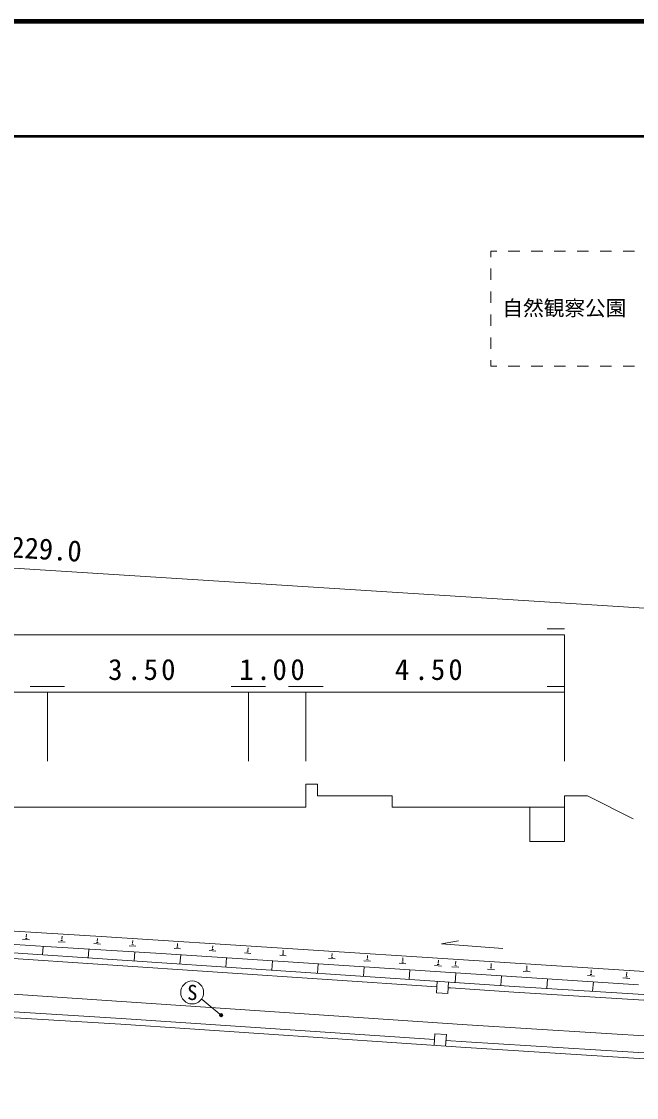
# Model space of a CAD drawing. Units: millimetres, scale not verified. Extents: x 40000 to 680000, y 20000 to 380000.
# Drawn here: x 452637 to 506238, y 286247 to 380000 of the extents above; entities that cross this region are included whole.
import ezdxf
from ezdxf.enums import TextEntityAlignment as Align

# ---------------------------------------------------------------- set-up
doc = ezdxf.new("R2010")
doc.units = ezdxf.units.MM
doc.header["$LTSCALE"] = 1000
for name, color, linetype, lineweight in [('M-BGD', 7, 'Continuous', 13), ('M-STR-HTXT', 7, 'Continuous', 13), ('M-STR-STRC', 7, 'Continuous', 13), ('M-TTL', 2, 'Continuous', 140), ('M-TTL-LINE', 7, 'Continuous', 50)]:
    doc.layers.add(name, color=color, linetype=linetype, lineweight=lineweight)
doc.styles.add('ＭＳ ゴシック', font='')
doc.styles.get('ＭＳ ゴシック').set_extended_font_data('MS Gothic')

msp = doc.modelspace()

# ---------------------------------------------------------------- linework, layer by layer
at = {"layer": 'M-BGD'}
for p, q in [((477423, 311548), (477423, 313541)), ((477423, 313541), (478424, 313541)), ((478424, 313541), (478424, 313040)), ((478424, 313040), (478424, 312540)), ((478424, 312540), (479926, 312540)), ((479926, 312540), (484933, 312540)), ((484933, 312540), (484933, 311539)), ((499953, 311541), (499953, 312542)), ((499953, 312542), (501955, 312542)), ((501955, 312542), (505961, 310540)), ((436119, 311543), (477423, 311548)), ((499953, 311541), (484933, 311539)), ((496949, 308547), (496949, 311551)), ((499953, 311541), (499953, 308547)), ((499953, 308547), (496949, 308547)), ((459571, 300271), (349146, 307127)), ((452973, 300110), (453123, 300100)), ((453033, 300231), (453073, 300221)), ((453053, 300231), (453063, 300491)), ((456137, 300051), (456167, 300041)), ((456147, 300041), (456167, 300301)), ((459241, 299861), (459251, 300101)), ((569195, 293225), (459571, 300271)), ((495589, 295920), (447626, 299148)), ((454765, 299390), (451150, 299630)), ((452732, 300000), (453343, 299970)), ((454515, 299410), (454465, 298669)), ((464798, 298790), (454765, 299390)), ((455836, 299820), (456437, 299790)), ((456067, 299931), (456217, 299921)), ((458510, 299140), (458460, 298399)), ((458930, 299650), (459521, 299610)), ((459161, 299751), (459311, 299741)), ((459221, 299861), (459261, 299861)), ((462025, 299471), (462595, 299431)), ((462245, 299571), (462385, 299561)), ((462305, 299681), (462345, 299681)), ((462325, 299681), (462335, 299911)), ((465930, 299241), (466500, 299201)), ((466150, 299341), (466290, 299331)), ((466210, 299451), (466250, 299451)), ((466230, 299451), (466240, 299661)), ((469214, 299141), (469364, 299131)), ((469274, 299251), (469314, 299251)), ((469294, 299251), (469314, 299471)), ((472368, 299051), (472378, 299272)), ((475442, 298851), (475452, 299082)), ((489240, 299634), (490722, 299905)), ((489240, 299634), (494587, 299214)), ((488830, 295879), (447596, 298648)), ((462505, 298940), (462455, 298149)), ((464798, 298790), (506413, 296071)), ((466510, 298680), (466450, 297879)), ((468994, 299041), (469564, 299001)), ((470506, 298420), (470446, 297609)), ((472068, 298841), (472638, 298801)), ((472288, 298941), (472428, 298931)), ((472348, 299051), (472388, 299051)), ((474501, 298160), (474441, 297339)), ((475142, 298641), (475713, 298601)), ((475362, 298741), (475502, 298731)), ((475422, 298851), (475462, 298851)), ((479387, 298361), (479968, 298321)), ((479618, 298461), (479758, 298451)), ((479678, 298572), (479718, 298572)), ((479698, 298572), (479708, 298802)), ((482471, 298151), (483052, 298111)), ((482692, 298261), (482842, 298251)), ((482762, 298372), (482792, 298372)), ((482782, 298372), (482792, 298612)), ((485846, 298162), (485886, 298162)), ((485866, 298162), (485886, 298412)), ((488960, 297952), (488980, 298212)), ((478496, 297900), (478436, 297079)), ((482491, 297631), (482442, 296810)), ((485555, 297941), (486146, 297901)), ((485786, 298052), (485936, 298042)), ((486487, 297371), (486437, 296540)), ((488640, 297741), (489240, 297701)), ((488880, 297842), (489030, 297832)), ((488940, 297962), (488980, 297952)), ((490152, 297642), (490752, 297602)), ((490392, 297742), (490542, 297732)), ((490452, 297862), (490492, 297852)), ((490472, 297862), (490492, 298122)), ((493256, 297432), (493856, 297392)), ((493486, 297542), (493636, 297532)), ((493556, 297652), (493586, 297652)), ((493566, 297652), (493586, 297922)), ((496350, 297232), (496960, 297192)), ((496590, 297342), (496740, 297332)), ((496650, 297452), (496690, 297452)), ((496670, 297452), (496690, 297722)), ((502277, 297092), (502297, 297363)), ((400294, 296389), (461304, 292622)), ((400324, 296890), (461334, 293122)), ((488860, 296380), (488800, 295378)), ((489801, 295308), (489861, 296310)), ((490482, 297071), (490432, 296240)), ((494477, 296821), (494427, 296000)), ((498483, 296571), (498423, 295750)), ((501957, 296862), (502568, 296822)), ((502187, 296972), (502348, 296962)), ((502257, 297092), (502297, 297082)), ((502478, 296321), (502418, 295500)), ((505061, 296662), (505672, 296622)), ((505301, 296772), (505452, 296762)), ((505361, 296882), (505402, 296882)), ((505382, 296882), (505402, 297163)), ((491484, 292585), (448918, 295444)), ((488800, 295378), (489801, 295308)), ((490042, 295799), (489831, 295809)), ((495549, 295429), (490042, 295799)), ((565321, 291092), (495549, 295429)), ((565351, 291592), (495579, 295920)), ((491354, 290612), (461294, 292622)), ((488640, 291293), (461334, 293122)), ((568846, 287738), (491484, 292585)), ((488670, 291794), (488600, 290792)), ((489672, 291724), (488670, 291794)), ((489602, 290722), (489672, 291724)), ((491384, 291103), (489632, 291223)), ((568746, 286256), (491394, 291103)), ((568716, 285755), (491364, 290602))]:
    msp.add_line(p, q, dxfattribs=at)
at = {"layer": 'M-STR-HTXT'}
for p, q in [((342183, 339349), (526072, 327667)), ((354761, 326553), (499951, 326571)), ((499951, 327071), (498449, 327071)), ((499951, 326571), (499952, 315556)), ((454893, 322059), (453391, 322059)), ((454893, 322059), (456394, 322059)), ((472415, 322061), (470913, 322061)), ((472415, 322061), (473917, 322062)), ((477422, 322062), (475920, 322062)), ((477422, 322062), (478924, 322062)), ((499951, 322065), (498449, 322064)), ((437370, 321557), (454893, 321559)), ((454893, 321559), (472416, 321561)), ((454893, 321559), (454893, 315551)), ((472416, 321561), (472416, 315553)), ((472416, 321561), (477422, 321561)), ((477422, 321561), (499952, 321564)), ((477422, 321561), (477423, 315553))]:
    msp.add_line(p, q, dxfattribs=at)
at = {"layer": 'M-STR-STRC'}
for p, q in [((493550, 359986), (494063, 359986)), ((493550, 359479), (493550, 359986)), ((495063, 359986), (496063, 359986)), ((497063, 359986), (498063, 359986)), ((499063, 359986), (500063, 359986)), ((501063, 359987), (502063, 359987)), ((503063, 359987), (504063, 359987)), ((505063, 359987), (506063, 359987)), ((493550, 357479), (493550, 358479)), ((493551, 355479), (493551, 356479)), ((493551, 353479), (493551, 354479)), ((493551, 351479), (493551, 352479)), ((493551, 349973), (493551, 350479)), ((494064, 349973), (493551, 349973)), ((496064, 349973), (495064, 349973)), ((498064, 349973), (497064, 349973)), ((500064, 349973), (499064, 349973)), ((502064, 349974), (501064, 349973)), ((504064, 349974), (503064, 349974)), ((506064, 349974), (505064, 349974)), ((469916, 293514), (468393, 294785)), ((469996, 293384), (470066, 293454))]:
    msp.add_line(p, q, dxfattribs=at)
for centre, radius in [((467512, 295396), 1001), ((470036, 293424), 140), ((470036, 293424), 110), ((470036, 293424), 80.1), ((470036, 293424), 50.1), ((470036, 293424), 20)]:
    msp.add_circle(centre, radius, dxfattribs=at)
at = {"layer": 'M-TTL'}
msp.add_line((680000, 380000), (40000, 380000), dxfattribs=at)
at = {"layer": 'M-TTL-LINE'}
msp.add_line((40000, 370000), (680000, 370000), dxfattribs=at)

# ---------------------------------------------------------------- texts
at = {"layer": 'M-STR-HTXT', "style": 'ＭＳ ゴシック'}
for s, rotation, p in [('L=229.0', 356.36, (449080, 332928)), ('3', 0.007, (460193, 322075)), ('5', 0.007, (463287, 322075)), ('0', 0.007, (464809, 322076)), ('1', 0.007, (471618, 322076)), ('0', 0.007, (474512, 322077)), ('0', 0.007, (476074, 322077)), ('4', 0.007, (485186, 322078)), ('5', 0.007, (488320, 322078)), ('0', 0.007, (489842, 322079)), ('.', 0.007, (461835, 322075)), ('.', 0.007, (473100, 322077)), ('.', 0.007, (486868, 322078))]:
    msp.add_text(s, height=1833, rotation=rotation, dxfattribs=at).set_placement(p, align=Align.BOTTOM_LEFT)
at = {"layer": 'M-STR-STRC', "style": 'ＭＳ ゴシック'}
msp.add_text('自然観察公園', height=1320, rotation=0.007, dxfattribs=at).set_placement((494552, 353978), align=Align.BOTTOM_LEFT)
msp.add_text('S', height=1320, rotation=359, dxfattribs=at).set_placement((467526, 295396), align=Align.MIDDLE_CENTER)

doc.saveas('drawing.dxf')
